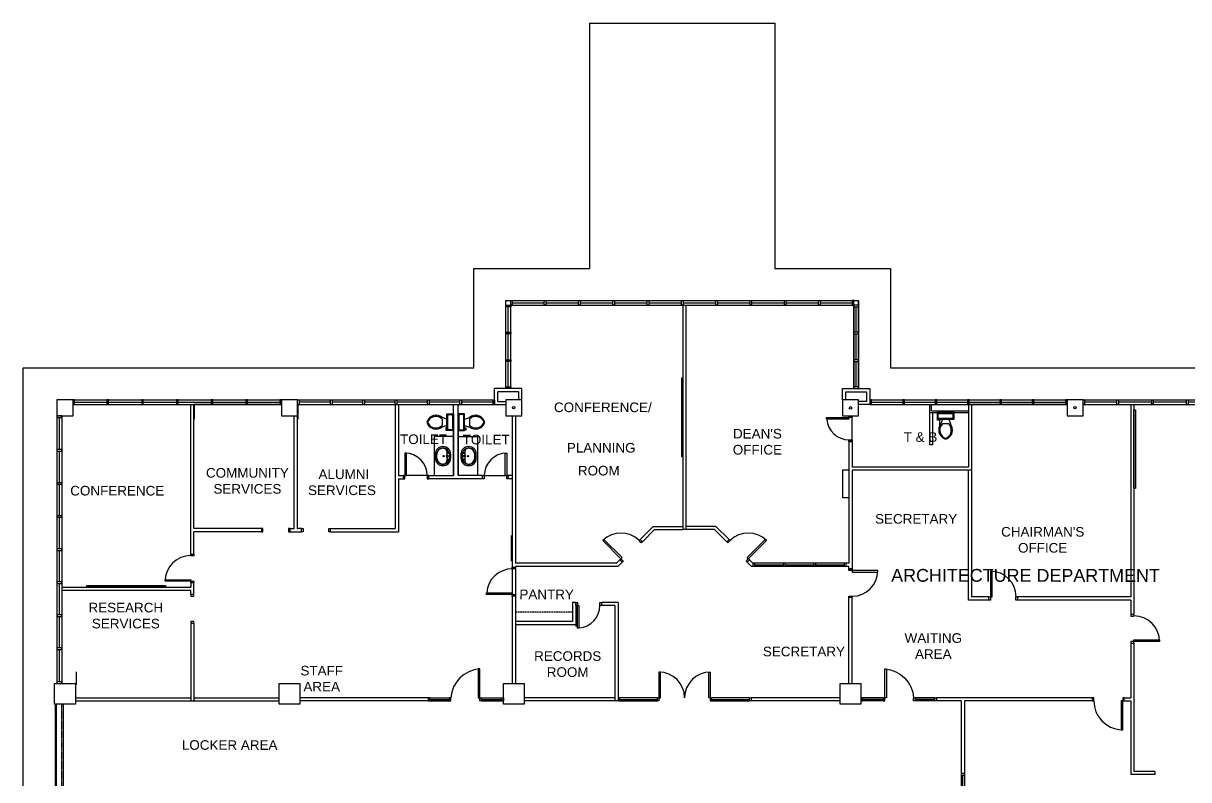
# Model space of a CAD drawing. Header units: millimetres. Extents: x -616979 to 2364082, y 43054 to 1637649.
# Drawn here: x -442820 to -406475, y 99892 to 123499 of the extents above; entities that cross this region are included whole.
import ezdxf

# ---------------------------------------------------------------- set-up
doc = ezdxf.new("R2010")
doc.units = ezdxf.units.MM
doc.linetypes.add('HIDDEN', pattern=[0.375, 0.25, -0.125])
for name, color, linetype in [('a-broken line', 8, 'HIDDEN'), ('a-columns', 7, 'Continuous'), ('a-door', 1, 'Continuous'), ('a-furniture', 1, 'Continuous'), ('a-label', 9, 'Continuous'), ('a-line', 7, 'Continuous'), ('a-plumbing fixtures', 7, 'Continuous'), ('a-railing', 254, 'Continuous'), ('a-wall', 5, 'Continuous'), ('a-window', 8, 'Continuous')]:
    doc.layers.add(name, color=color, linetype=linetype)
doc.styles.add('-kitz', font='arial.ttf')

# ---------------------------------------------------------------- blocks, each defined once
blk = doc.blocks.new('A$C78FB60C7')
at = {"layer": 'a-door'}
blk.add_lwpolyline([(-0.792, 0.1), (-0.742, 0.1), (-0.742, 1), (-0.792, 1)], close=True, dxfattribs=at)
blk.add_arc((-0.675, 0.032), 0.97, 94.0038, 176.0026, dxfattribs=at)
at = {"layer": 'a-wall'}
for p, q in [((-0.56, 0.1), (0, 0.1)), ((-0.56, 0), (0, 0))]:
    blk.add_line(p, q, dxfattribs=at)
at = {"layer": 'a-window', "color": 8}
for p, q in [((-2.3, 0.1), (-1.692, 0.1)), ((-2.3, 0.05), (-1.692, 0.05)), ((-0.692, 0.1), (-0.05, 0.1)), ((-0.692, 0.05), (-0.05, 0.05)), ((-2.3, 0), (-1.692, 0)), ((-0.692, 0), (-0.05, 0))]:
    blk.add_line(p, q, dxfattribs=at)
at = {"layer": 'a-window', "color": 7}
for points in [[(-2.3, 0.1), (-2.35, 0.1), (-2.35, 0), (-2.3, 0)], [(-1.642, 0.1), (-1.692, 0.1), (-1.692, 0), (-1.642, 0)], [(-0.742, 0.1), (-0.692, 0.1), (-0.692, 0), (-0.742, 0)], [(-0.05, 0.1), (0, 0.1), (0, 0), (-0.05, 0)]]:
    blk.add_lwpolyline(points, close=True, dxfattribs=at)

msp = doc.modelspace()

# ---------------------------------------------------------------- linework, layer by layer
at = {"layer": 'a-broken line', "color": 8, "linetype": 'HIDDEN', "ltscale": 2}
msp.add_line((-425689.784, 105124.442), (-427469.635, 105124.442), dxfattribs=at)
at = {"layer": 'a-columns'}
for points in [[(-441769.635, 111749.271), (-441769.635, 111249.271), (-441269.635, 111249.271), (-441269.635, 111749.271)], [(-434769.635, 111749.271), (-434769.635, 111249.271), (-434269.635, 111249.271), (-434269.635, 111749.271)], [(-427769.635, 111749.271), (-427769.635, 111249.271), (-427269.635, 111249.271), (-427269.635, 111749.271)], [(-417269.635, 111749.271), (-417269.635, 111249.271), (-416769.635, 111249.271), (-416769.635, 111749.271)], [(-409769.635, 111749.271), (-410269.635, 111749.271), (-410269.635, 111249.271), (-409769.635, 111249.271)], [(-441844.635, 102899.271), (-441194.635, 102899.271), (-441194.635, 102249.271), (-441844.635, 102249.271)], [(-434844.635, 102899.271), (-434194.635, 102899.271), (-434194.635, 102249.271), (-434844.635, 102249.271)], [(-427844.635, 102899.271), (-427194.635, 102899.271), (-427194.635, 102249.271), (-427844.635, 102249.271)], [(-417344.635, 102899.271), (-416694.635, 102899.271), (-416694.635, 102249.271), (-417344.635, 102249.271)]]:
    msp.add_lwpolyline(points, close=True, dxfattribs=at)
at = {"layer": 'a-door'}
for p, q in [((-416969.635, 110499.271), (-416969.635, 111199.271)), ((-430219.635, 109381.771), (-430869.635, 109381.771)), ((-428444.635, 109381.771), (-427794.635, 109381.771)), ((-416969.635, 105573.291), (-417069.635, 105573.291)), ((-408532.135, 102449.442), (-408532.135, 102349.442))]:
    msp.add_line(p, q, dxfattribs=at)
at = {"layer": 'a-door', "color": 8}
for p, q in [((-417069.635, 110449.271), (-416969.635, 110449.271)), ((-409482.135, 102449.442), (-409482.135, 102349.442))]:
    msp.add_line(p, q, dxfattribs=at)
at = {"layer": 'a-door'}
for points in [[(-416969.635, 111199.271), (-417069.635, 111199.271), (-417069.635, 111249.271), (-416969.635, 111249.271)], [(-417769.635, 111194.501), (-417069.635, 111194.501), (-417069.635, 111144.501), (-417769.635, 111144.501)], [(-416969.635, 110449.271), (-417069.635, 110449.271), (-417069.635, 110499.271), (-416969.635, 110499.271)], [(-430919.635, 110081.771), (-430919.635, 109381.771), (-430869.635, 109381.771), (-430869.635, 110081.771)], [(-427744.635, 110081.771), (-427744.635, 109381.771), (-427794.635, 109381.771), (-427794.635, 110081.771)], [(-430969.635, 109381.771), (-430969.635, 109281.771), (-430919.635, 109281.771), (-430919.635, 109381.771)], [(-430219.635, 109381.771), (-430219.635, 109281.771), (-430169.635, 109281.771), (-430169.635, 109381.771)], [(-428444.635, 109381.771), (-428444.635, 109281.771), (-428494.635, 109281.771), (-428494.635, 109381.771)], [(-427694.635, 109381.771), (-427694.635, 109281.771), (-427744.635, 109281.771), (-427744.635, 109381.771)], [(-435344.635, 107729.771), (-435394.635, 107729.771), (-435394.635, 107629.771), (-435344.635, 107629.771)], [(-434499.513, 107729.771), (-434549.513, 107729.771), (-434549.513, 107629.771), (-434499.513, 107629.771)], [(-434139.757, 107729.771), (-434089.757, 107729.771), (-434089.757, 107629.771), (-434139.757, 107629.771)], [(-433294.635, 107729.771), (-433244.635, 107729.771), (-433244.635, 107629.771), (-433294.635, 107629.771)], [(-424179.523, 106790.181), (-424144.167, 106825.536), (-424709.853, 107391.222), (-424745.208, 107355.866)], [(-423617.286, 107352.417), (-423581.931, 107387.773), (-423511.22, 107317.062), (-423546.576, 107281.707)], [(-420771.985, 107352.417), (-420807.34, 107387.773), (-420878.051, 107317.062), (-420842.695, 107281.707)], [(-420209.748, 106790.181), (-420245.104, 106825.536), (-419679.418, 107391.222), (-419644.063, 107355.866)], [(-437600.135, 106879.771), (-437600.135, 106929.771), (-437500.135, 106929.771), (-437500.135, 106879.771)], [(-427469.635, 106473.291), (-427569.635, 106473.291), (-427569.635, 106523.291), (-427469.635, 106523.291)], [(-424214.878, 106754.826), (-424179.523, 106790.181), (-424108.812, 106719.47), (-424144.167, 106684.115)], [(-420174.393, 106754.826), (-420209.748, 106790.181), (-420280.459, 106719.47), (-420245.104, 106684.115)], [(-438400.135, 106134.649), (-437600.135, 106134.649), (-437600.135, 106084.649), (-438400.135, 106084.649)], [(-416969.635, 106473.291), (-416969.635, 106423.291), (-417069.635, 106423.291), (-417069.635, 106473.291)], [(-416969.635, 106423.291), (-416969.635, 106373.291), (-416169.635, 106373.291), (-416169.635, 106423.291)], [(-412658.511, 105600.271), (-412608.511, 105600.271), (-412608.511, 106400.271), (-412658.511, 106400.271)], [(-437600.135, 106034.649), (-437600.135, 106084.649), (-437500.135, 106084.649), (-437500.135, 106034.649)], [(-437600.135, 105674.893), (-437600.135, 105624.893), (-437500.135, 105624.893), (-437500.135, 105674.893)], [(-427569.635, 105673.291), (-428369.635, 105673.291), (-428369.635, 105723.291), (-427569.635, 105723.291)], [(-427469.635, 105623.291), (-427569.635, 105623.291), (-427569.635, 105673.291), (-427469.635, 105673.291)], [(-425589.784, 105324.442), (-425589.784, 105424.442), (-425539.784, 105424.442), (-425539.784, 105324.442)], [(-424839.784, 105324.442), (-424839.784, 105424.442), (-424789.784, 105424.442), (-424789.784, 105324.442)], [(-416969.635, 105623.291), (-416969.635, 105573.291), (-417069.635, 105573.291), (-417069.635, 105623.291)], [(-412708.511, 105600.271), (-412658.511, 105600.271), (-412658.511, 105500.271), (-412708.511, 105500.271)], [(-411863.389, 105600.271), (-411813.389, 105600.271), (-411813.389, 105500.271), (-411863.389, 105500.271)], [(-425539.784, 104624.442), (-425539.784, 105324.442), (-425489.784, 105324.442), (-425489.784, 104624.442)], [(-408182.135, 105000.271), (-408182.135, 105050.271), (-408282.135, 105050.271), (-408282.135, 105000.271)], [(-437600.135, 104829.771), (-437600.135, 104779.771), (-437500.135, 104779.771), (-437500.135, 104829.771)], [(-408182.135, 104155.149), (-408182.135, 104205.149), (-408282.135, 104205.149), (-408282.135, 104155.149)], [(-408182.135, 104205.149), (-408182.135, 104255.149), (-407382.135, 104255.149), (-407382.135, 104205.149)], [(-428637.013, 102449.442), (-428587.013, 102449.442), (-428587.013, 103349.442), (-428637.013, 103349.442)], [(-422994.635, 102449.442), (-422944.635, 102449.442), (-422944.635, 103249.442), (-422994.635, 103249.442)], [(-421394.635, 102449.442), (-421444.635, 102449.442), (-421444.635, 103249.442), (-421394.635, 103249.442)], [(-409482.135, 102349.442), (-409432.135, 102349.442), (-409432.135, 102449.442), (-409482.135, 102449.442)], [(-408532.135, 102349.442), (-408582.135, 102349.442), (-408582.135, 101449.442), (-408532.135, 101449.442)], [(-408532.135, 102349.442), (-408482.135, 102349.442), (-408482.135, 102449.442), (-408532.135, 102449.442)]]:
    msp.add_lwpolyline(points, close=True, dxfattribs=at)
for centre, radius, start, end in [((-417069.635, 111194.501), 695.23, 184.0856168, 270), ((-430919.635, 109381.771), 700, 360, 90), ((-427744.635, 109381.771), 700, 90, 180), ((-424179.523, 106790.181), 800, 45, 135), ((-420209.748, 106790.181), 800, 45, 135), ((-437600.135, 106084.649), 800, 90, 180), ((-427569.635, 105673.291), 800, 90, 176.4236656), ((-416969.635, 106418.413), 800, 270, 0), ((-412658.511, 105600.271), 800, 0, 90), ((-425535.014, 105324.442), 695.23, 274.0856168, 0), ((-408182.135, 104205.149), 800, 0, 90), ((-428519.409, 102381.823), 969.986, 94.0037501, 176.0026165), ((-422994.635, 102449.442), 800, 0, 90), ((-421394.635, 102449.442), 800, 90, 180), ((-408532.135, 102349.442), 900, 180, 266.8201699)]:
    msp.add_arc(centre, radius, start, end, dxfattribs=at)
at = {"layer": 'a-furniture', "color": 7}
for p, q in [((-408182.135, 108985.196), (-408182.135, 111434.801)), ((-408182.135, 111434.801), (-408132.135, 111434.801)), ((-408132.135, 111434.801), (-408132.135, 108985.196)), ((-408132.135, 108985.196), (-408182.135, 108985.196))]:
    msp.add_line(p, q, dxfattribs=at)
at = {"layer": 'a-furniture'}
for p, q in [((-427594.635, 106713.863), (-427594.635, 107513.863)), ((-441619.635, 105779.771), (-441619.635, 102899.271)), ((-441169.635, 103259.771), (-441169.635, 102854.771))]:
    msp.add_line(p, q, dxfattribs=at)
at = {"layer": 'a-furniture', "color": 7}
for points in [[(-422294.635, 109973.979), (-422244.635, 109973.979), (-422244.635, 112423.584), (-422294.635, 112423.584)], [(-440834.688, 105904.771), (-440834.688, 105954.771), (-438385.083, 105954.771), (-438385.083, 105904.771)]]:
    msp.add_lwpolyline(points, close=True, dxfattribs=at)
at = {"layer": 'a-line', "color": 8}
for p, q in [((-425161.302, 123499.271), (-425161.302, 115849.271)), ((-425161.302, 123499.271), (-419377.969, 123499.271)), ((-419377.969, 123499.271), (-419377.969, 115849.271)), ((-428769.635, 112749.271), (-428769.635, 115849.271)), ((-428769.635, 115849.271), (-425161.302, 115849.271)), ((-419377.969, 115849.271), (-415769.635, 115849.271)), ((-415769.635, 115849.271), (-415769.635, 112749.271)), ((-415769.635, 112749.271), (-401769.635, 112749.271))]:
    msp.add_line(p, q, dxfattribs=at)
msp.add_lwpolyline([(-442819.635, 75699.271), (-442819.635, 112749.271), (-428769.635, 112749.271)], dxfattribs=at)
at = {"layer": 'a-plumbing fixtures', "color": 8}
for p, q in [((-429607.135, 111311.771), (-429407.135, 111311.771)), ((-429607.135, 110786.771), (-429607.135, 111311.771)), ((-429582.135, 110836.771), (-429582.135, 111261.771)), ((-429557.135, 111286.771), (-429457.135, 111286.771)), ((-429432.135, 111261.771), (-429432.135, 110836.771)), ((-429407.135, 111311.771), (-429407.135, 110786.771)), ((-429057.135, 111311.771), (-429257.135, 111311.771)), ((-429257.135, 111311.771), (-429257.135, 110786.771)), ((-429232.135, 111261.771), (-429232.135, 110836.771)), ((-429107.135, 111286.771), (-429207.135, 111286.771)), ((-429082.135, 110836.771), (-429082.135, 111261.771)), ((-429057.135, 110786.771), (-429057.135, 111311.771)), ((-414268.509, 111324.271), (-413837.259, 111324.271)), ((-413818.509, 111199.271), (-413818.509, 111299.271)), ((-429607.135, 111149.271), (-429757.135, 111199.271)), ((-429757.135, 111149.271), (-429757.135, 110949.271)), ((-429607.135, 110949.271), (-429757.135, 110899.271)), ((-429644.635, 110874.271), (-429644.635, 110799.271)), ((-429607.135, 110874.271), (-429644.635, 110874.271)), ((-429057.135, 111149.271), (-428907.135, 111199.271)), ((-429057.135, 110949.271), (-428907.135, 110899.271)), ((-429057.135, 110874.271), (-429019.635, 110874.271)), ((-429019.635, 110874.271), (-429019.635, 110799.271)), ((-428907.135, 111149.271), (-428907.135, 110949.271)), ((-414318.509, 111149.271), (-413793.509, 111149.271)), ((-414306.009, 111136.771), (-414256.009, 111136.771)), ((-414306.009, 111111.771), (-414306.009, 111136.771)), ((-414231.009, 111111.771), (-414306.009, 111111.771)), ((-414256.009, 111136.771), (-414256.009, 111149.271)), ((-414243.509, 111111.771), (-414243.509, 110938.829)), ((-414231.009, 111149.271), (-414231.009, 111111.771)), ((-414156.009, 111149.271), (-414206.009, 110999.271)), ((-413956.009, 110999.271), (-414156.009, 110999.271)), ((-413956.009, 111149.271), (-413906.009, 110999.271)), ((-430007.135, 110599.271), (-430007.135, 109381.771)), ((-429407.135, 110599.271), (-430007.135, 110599.271)), ((-429644.635, 110799.271), (-429619.635, 110799.271)), ((-429619.635, 110799.271), (-429619.635, 110849.271)), ((-429619.635, 110849.271), (-429607.135, 110849.271)), ((-429407.135, 110786.771), (-429607.135, 110786.771)), ((-429457.135, 110811.771), (-429557.135, 110811.771)), ((-429257.135, 110786.771), (-429057.135, 110786.771)), ((-429257.135, 110599.271), (-428657.135, 110599.271)), ((-429207.135, 110811.771), (-429107.135, 110811.771)), ((-429044.635, 110849.271), (-429057.135, 110849.271)), ((-429044.635, 110799.271), (-429044.635, 110849.271)), ((-429019.635, 110799.271), (-429044.635, 110799.271)), ((-428657.135, 110599.271), (-428657.135, 109381.771)), ((-429737.135, 110287.521), (-429727.135, 110287.521)), ((-429737.135, 110247.521), (-429727.135, 110247.521)), ((-429737.135, 110237.521), (-429727.135, 110237.521)), ((-429610.135, 110135.804), (-429610.135, 110006.674)), ((-429054.135, 110135.804), (-429054.135, 110006.674)), ((-428927.135, 110287.521), (-428937.135, 110287.521)), ((-428927.135, 110247.521), (-428937.135, 110247.521)), ((-428927.135, 110237.521), (-428937.135, 110237.521)), ((-429972.135, 109928.521), (-429972.135, 110052.521)), ((-429932.135, 109928.521), (-429932.135, 110052.521)), ((-429922.135, 109928.521), (-429922.135, 110052.521)), ((-429620.135, 110005.521), (-429576.762, 110010.521)), ((-429620.135, 109975.521), (-429576.762, 109970.521)), ((-429610.135, 109974.369), (-429610.135, 109845.239)), ((-429532.135, 110052.521), (-429532.135, 109928.521)), ((-429492.135, 110052.521), (-429492.135, 109928.521)), ((-429172.135, 110052.521), (-429172.135, 109928.521)), ((-429132.135, 110052.521), (-429132.135, 109928.521)), ((-429044.135, 110005.521), (-429087.509, 110010.521)), ((-429044.135, 109975.521), (-429087.509, 109970.521)), ((-429054.135, 109974.369), (-429054.135, 109845.239)), ((-428742.135, 109928.521), (-428742.135, 110052.521)), ((-428732.135, 109928.521), (-428732.135, 110052.521)), ((-428692.135, 109928.521), (-428692.135, 110052.521)), ((-429727.135, 109743.521), (-429737.135, 109743.521)), ((-429727.135, 109733.521), (-429737.135, 109733.521)), ((-429727.135, 109693.521), (-429737.135, 109693.521)), ((-428937.135, 109743.521), (-428927.135, 109743.521)), ((-428937.135, 109733.521), (-428927.135, 109733.521)), ((-428937.135, 109693.521), (-428927.135, 109693.521))]:
    msp.add_line(p, q, dxfattribs=at)
for points in [[(-413793.509, 111149.271), (-413793.509, 111349.271), (-414318.509, 111349.271), (-414318.509, 111149.271)], [(-414293.509, 111299.271), (-414293.509, 111199.271)], [(-414268.509, 111174.271), (-413843.509, 111174.271)]]:
    msp.add_lwpolyline(points, dxfattribs=at)
for centre, radius in [((-429712.135, 109990.521), 20), ((-429712.135, 109990.521), 15), ((-429573.005, 110090.521), 20), ((-429573.005, 109890.521), 20), ((-429573.005, 110090.521), 15), ((-429573.005, 109890.521), 15), ((-429576.762, 109990.521), 6.243), ((-429091.266, 110090.521), 20), ((-429091.266, 109890.521), 20), ((-429091.266, 110090.521), 15), ((-429091.266, 109890.521), 15), ((-429087.509, 109990.521), 6.243), ((-428952.135, 109990.521), 20), ((-428952.135, 109990.521), 15)]:
    msp.add_circle(centre, radius, dxfattribs=at)
for centre, radius, start, end in [((-429946.647, 110961.284), 304.226, 51.4692936, 157.9715667), ((-429952.57, 110944.274), 283.23, 46.3679078, 148.9469934), ((-429560.26, 111264.896), 22.097, 81.8699, 188.1301), ((-429454.01, 111264.896), 22.097, 351.8699, 98.1301), ((-429210.26, 111264.896), 22.097, 81.8699, 188.1301), ((-429104.01, 111264.896), 22.097, 351.8699, 98.1301), ((-428717.624, 110961.284), 304.226, 22.0284333, 128.5307064), ((-428711.701, 110944.274), 283.23, 31.0530066, 133.6320922), ((-414271.634, 111302.396), 22.097, 81.8699, 188.1301), ((-413840.384, 111302.396), 22.097, 351.8699, 98.1301), ((-430132.135, 111049.272), 100, 164.8605292, 195.1394717), ((-429946.648, 111137.261), 304.226, 202.0285653, 308.5308903), ((-430104.047, 111049.272), 100, 155.7318259, 204.2681753), ((-429952.571, 111154.27), 283.229, 211.0531761, 313.6322746), ((-428717.623, 111137.261), 304.226, 231.4691097, 337.9714347), ((-428711.7, 111154.27), 283.229, 226.3677254, 328.9468239), ((-428560.224, 111049.272), 100, 335.7318247, 24.268174), ((-428532.136, 111049.272), 100, 344.8605283, 15.1394708), ((-414271.634, 111196.146), 22.097, 171.869898, 278.1301), ((-413968.02, 110809.759), 304.226, 141.4691097, 247.9714347), ((-413951.01, 110803.836), 283.229, 136.3677254, 238.9468239), ((-414143.996, 110809.76), 304.226, 292.0284333, 38.5307064), ((-414161.006, 110803.837), 283.23, 301.0530066, 43.6320922), ((-413840.384, 111196.146), 22.097, 261.8699, 8.1301), ((-429560.26, 110833.646), 22.097, 171.8699, 278.130102), ((-429454.01, 110833.646), 22.097, 261.8699, 8.1301), ((-429210.26, 110833.646), 22.097, 171.8699, 278.1301), ((-429104.01, 110833.646), 22.097, 261.869898, 8.1301), ((-414056.008, 110652.36), 100, 245.7318247, 294.268174), ((-414056.008, 110624.272), 100, 254.8605283, 285.1394708), ((-429737.135, 110052.521), 235, 90, 180), ((-429737.135, 110052.521), 195, 90, 180), ((-429737.135, 110052.521), 185, 90, 180), ((-429727.135, 110052.521), 235, 360, 90), ((-429727.135, 110052.521), 195, 360, 90), ((-429727.135, 110052.521), 185, 78.463041, 90), ((-429710.135, 110135.804), 100, 360, 78.463041), ((-428937.135, 110052.521), 235, 90, 180), ((-428937.135, 110052.521), 195, 90, 180), ((-428954.135, 110135.804), 100, 101.536959, 180), ((-428937.135, 110052.521), 185, 90, 101.536959), ((-428927.135, 110052.521), 235, 360, 90), ((-428927.135, 110052.521), 195, 360, 90), ((-428927.135, 110052.521), 185, 360, 90), ((-429737.135, 109928.521), 235, 180, 270), ((-429737.135, 109928.521), 195, 180, 270), ((-429737.135, 109928.521), 185, 180, 270), ((-429727.135, 109928.521), 195, 270, 360), ((-429727.135, 109928.521), 235, 270, 360), ((-429710.135, 109845.239), 100, 281.536959, 360), ((-429620.135, 109990.521), 15, 90, 270), ((-429576.762, 109990.521), 20, 270, 90), ((-428937.135, 109928.521), 235, 180, 270), ((-428937.135, 109928.521), 195, 180, 270), ((-429087.509, 109990.521), 20, 90, 270), ((-428954.135, 109845.239), 100, 180, 258.463041), ((-429044.135, 109990.521), 15, 270, 90), ((-428927.135, 109928.521), 185, 270, 360), ((-428927.135, 109928.521), 195, 270, 360), ((-428927.135, 109928.521), 235, 270, 360), ((-429727.135, 109928.521), 185, 270, 281.536959), ((-428937.135, 109928.521), 185, 258.463041, 270)]:
    msp.add_arc(centre, radius, start, end, dxfattribs=at)
at = {"layer": 'a-railing'}
for p, q in [((-441782.135, 99599.271), (-441782.135, 102249.271)), ((-441569.635, 99599.271), (-441569.635, 102249.271))]:
    msp.add_line(p, q, dxfattribs=at)
at = {"layer": 'a-railing', "color": 2, "linetype": 'HIDDEN'}
msp.add_line((-441619.635, 99599.271), (-441619.635, 102249.271), dxfattribs=at)
at = {"layer": 'a-railing'}
for centre in [(-427527.598, 111505.726), (-417021.095, 111497.084), (-410018.23, 111501.213)]:
    msp.add_circle(centre, 37.5, dxfattribs=at)
at = {"layer": 'a-wall'}
for p, q in [((-427769.635, 114849.271), (-416769.635, 114849.271)), ((-427769.635, 112099.271), (-427769.635, 114849.271)), ((-427619.635, 114699.271), (-416919.635, 114699.271)), ((-427619.635, 112099.271), (-427619.635, 114699.271)), ((-422244.635, 107698.291), (-422244.635, 114699.271)), ((-422144.635, 107698.291), (-422144.635, 114699.271)), ((-416919.635, 114699.271), (-416919.635, 112099.271)), ((-416919.635, 112099.271), (-416919.635, 114699.271)), ((-416769.635, 114849.271), (-416769.635, 112099.271)), ((-416769.635, 112099.271), (-416769.635, 114849.271)), ((-427269.635, 112099.271), (-428119.635, 112099.271)), ((-428119.635, 111599.271), (-428119.635, 112099.271)), ((-427369.635, 111999.271), (-428019.635, 111999.271)), ((-428019.635, 111699.271), (-428019.635, 111999.271)), ((-427369.635, 111749.271), (-427369.635, 111999.271)), ((-427369.635, 111749.271), (-427369.635, 111999.271)), ((-427269.635, 111749.271), (-427269.635, 112099.271)), ((-427269.635, 111749.271), (-427269.635, 112099.271)), ((-417269.635, 112099.271), (-416419.635, 112099.271)), ((-417269.635, 111749.271), (-417269.635, 112099.271)), ((-417169.635, 111999.271), (-416519.635, 111999.271)), ((-417169.635, 111749.271), (-417169.635, 111999.271)), ((-416519.635, 111999.271), (-416519.635, 111699.271)), ((-416419.635, 112099.271), (-416419.635, 111599.271)), ((-441269.635, 111749.271), (-434769.635, 111749.271)), ((-441269.635, 111749.271), (-434769.635, 111749.271)), ((-441269.635, 111599.271), (-434769.635, 111599.271)), ((-441269.635, 111599.271), (-434769.635, 111599.271)), ((-437600.135, 106929.771), (-437600.135, 111599.271)), ((-437500.135, 107729.771), (-437500.135, 111599.271)), ((-434769.635, 111599.271), (-437493.423, 111599.271)), ((-437493.423, 111599.271), (-437493.423, 111149.271)), ((-434269.635, 111749.271), (-428119.635, 111749.271)), ((-434269.635, 111749.271), (-428119.636, 111749.271)), ((-434269.635, 111599.271), (-428119.635, 111599.271)), ((-434269.635, 111599.271), (-428119.636, 111599.271)), ((-434244.635, 111599.271), (-431219.635, 111599.271)), ((-434244.635, 111149.271), (-434244.635, 111599.271)), ((-431219.635, 111599.271), (-431219.635, 107729.771)), ((-431219.635, 111599.271), (-431219.635, 111149.271)), ((-431119.635, 111599.271), (-431119.635, 109381.771)), ((-429407.135, 109381.771), (-429407.135, 111599.271)), ((-429257.135, 109381.771), (-429257.135, 111599.271)), ((-428119.635, 111599.271), (-427769.635, 111599.271)), ((-428019.635, 111699.271), (-427769.635, 111699.271)), ((-416519.635, 111699.271), (-416769.635, 111699.271)), ((-416419.635, 111599.271), (-416769.635, 111599.271)), ((-416419.636, 111599.271), (-410269.635, 111599.271)), ((-416419.635, 111749.271), (-410269.635, 111749.271)), ((-416419.635, 111599.271), (-410269.635, 111599.271)), ((-413344.635, 111599.271), (-413344.635, 109649.271)), ((-410294.635, 111599.271), (-413319.635, 111599.271)), ((-413244.635, 111599.271), (-413244.635, 109549.271)), ((-409769.635, 111749.271), (-403269.635, 111749.271)), ((-409769.635, 111599.271), (-403269.635, 111599.271)), ((-409769.635, 111599.271), (-403269.635, 111599.271)), ((-408282.135, 111599.271), (-408282.135, 105600.271)), ((-408182.135, 111599.271), (-408182.135, 105050.271)), ((-441769.635, 111249.271), (-441769.635, 102899.271)), ((-441619.635, 111249.271), (-441619.635, 102899.271)), ((-434369.635, 107729.771), (-434369.635, 111249.271)), ((-434269.635, 107729.771), (-434269.635, 111249.271)), ((-427569.635, 111249.271), (-427569.635, 102899.271)), ((-427569.635, 111249.271), (-427569.635, 109381.771)), ((-427469.635, 111249.271), (-427469.635, 106648.291)), ((-414543.509, 111349.271), (-414543.509, 111574.271)), ((-414543.509, 111349.271), (-414543.509, 111574.271)), ((-414543.509, 111349.271), (-413344.635, 111349.271)), ((-414493.509, 111399.271), (-414493.509, 111574.271)), ((-414493.509, 111399.271), (-413344.635, 111399.271)), ((-429407.135, 110786.771), (-429407.135, 109381.771)), ((-429257.135, 110786.771), (-429257.135, 109381.771)), ((-417069.635, 110449.271), (-417069.635, 106648.291)), ((-416969.635, 110449.271), (-416969.635, 109649.271)), ((-413344.635, 109649.271), (-416969.635, 109649.271)), ((-413244.635, 109549.271), (-416969.635, 109549.271)), ((-416969.635, 109549.271), (-416969.635, 106473.291)), ((-413344.635, 105500.271), (-413344.635, 109549.271)), ((-413244.635, 109549.271), (-413244.635, 105600.271)), ((-431119.635, 109381.771), (-430969.635, 109381.771)), ((-431119.635, 109281.771), (-430969.635, 109281.771)), ((-431119.635, 109281.771), (-431119.635, 107629.771)), ((-430169.635, 109381.771), (-429407.135, 109381.771)), ((-428494.635, 109281.771), (-430169.635, 109281.771)), ((-428494.635, 109381.771), (-429257.135, 109381.771)), ((-427569.635, 109381.771), (-427694.635, 109381.771)), ((-427569.635, 109281.771), (-427694.635, 109281.771)), ((-427569.635, 109281.771), (-427569.635, 106523.291)), ((-435394.635, 107729.771), (-437500.135, 107729.771)), ((-437500.135, 106929.771), (-437500.135, 107629.771)), ((-435394.635, 107629.771), (-437500.135, 107629.771)), ((-434499.513, 107729.771), (-434394.635, 107729.771)), ((-434499.513, 107629.771), (-434139.757, 107629.771)), ((-434394.635, 107729.771), (-434369.635, 107729.771)), ((-434269.635, 107729.771), (-434244.635, 107729.771)), ((-434139.757, 107729.771), (-434244.635, 107729.771)), ((-433244.635, 107729.771), (-431219.635, 107729.771)), ((-433244.635, 107629.771), (-431119.635, 107629.771)), ((-423581.931, 107387.773), (-423171.412, 107798.291)), ((-423511.22, 107317.062), (-423129.991, 107698.291)), ((-423171.412, 107798.291), (-422244.635, 107798.291)), ((-423129.991, 107698.291), (-422244.635, 107698.291)), ((-422144.635, 107698.291), (-422244.635, 107698.291)), ((-421217.859, 107798.291), (-422144.635, 107798.291)), ((-421259.28, 107698.291), (-422144.635, 107698.291)), ((-420878.051, 107317.062), (-421259.28, 107698.291)), ((-420807.34, 107387.773), (-421217.859, 107798.291)), ((-424321.412, 106648.291), (-427469.635, 106648.291)), ((-424279.991, 106548.291), (-427469.635, 106548.291)), ((-427469.635, 106548.291), (-427469.635, 102899.271)), ((-424321.412, 106648.291), (-424214.878, 106754.826)), ((-424279.991, 106548.291), (-424144.167, 106684.115)), ((-420109.28, 106548.291), (-420245.104, 106684.115)), ((-420067.859, 106648.291), (-420174.393, 106754.826)), ((-417069.635, 106648.291), (-420067.859, 106648.291)), ((-441619.635, 105904.771), (-437600.135, 105904.771)), ((-441619.635, 105804.771), (-437600.135, 105804.771)), ((-437600.135, 106034.649), (-437600.135, 105904.771)), ((-437600.135, 105674.893), (-437600.135, 105804.771)), ((-437500.135, 105674.893), (-437500.135, 106034.649)), ((-427569.635, 105623.291), (-427569.635, 102899.271)), ((-427469.635, 105623.291), (-427469.635, 104824.442)), ((-425689.784, 105424.442), (-425689.784, 104824.442)), ((-425589.784, 105424.442), (-425689.784, 105424.442)), ((-425589.784, 105424.442), (-425589.784, 104674.442)), ((-424269.635, 105424.442), (-424789.784, 105424.442)), ((-424269.635, 105424.442), (-424269.635, 102349.442)), ((-417069.635, 102899.612), (-417069.635, 105573.291)), ((-416969.635, 102899.612), (-416969.635, 105573.291)), ((-412708.511, 105500.271), (-413344.635, 105500.271)), ((-412708.511, 105600.271), (-413244.635, 105600.271)), ((-408282.135, 105600.271), (-411813.389, 105600.271)), ((-408282.135, 105500.271), (-411813.389, 105500.271)), ((-408282.135, 105500.271), (-408282.135, 105050.271)), ((-424369.635, 105324.442), (-424789.784, 105324.442)), ((-424369.635, 105324.442), (-424369.635, 102349.442)), ((-437600.135, 104779.771), (-437600.135, 102374.271)), ((-437500.135, 104779.771), (-437500.135, 102374.271)), ((-425689.784, 104824.442), (-427469.635, 104824.442)), ((-425589.784, 104724.442), (-427469.635, 104724.442)), ((-427469.635, 104724.442), (-427469.635, 102899.271)), ((-408282.135, 104155.149), (-408282.135, 102449.442)), ((-408182.135, 104155.149), (-408182.135, 100149.442)), ((-441819.635, 99599.271), (-441819.501, 102249.271)), ((-441194.635, 102449.271), (-437600.135, 102449.271)), ((-441194.635, 102349.271), (-434844.635, 102349.271)), ((-437500.135, 102449.271), (-434844.635, 102449.271)), ((-430194.635, 102449.442), (-434194.635, 102449.442)), ((-430194.635, 102349.442), (-434194.635, 102349.442)), ((-424369.635, 102449.442), (-427194.635, 102449.442)), ((-424269.635, 102349.442), (-427194.635, 102349.442)), ((-417344.635, 102449.442), (-420119.635, 102449.442)), ((-417344.635, 102349.442), (-420119.635, 102349.442)), ((-409482.135, 102449.442), (-414344.635, 102449.442)), ((-413569.635, 102349.442), (-414344.635, 102349.442)), ((-413569.635, 102349.442), (-413569.635, 90914.393)), ((-413469.635, 102349.612), (-413469.635, 101349.612)), ((-413469.635, 102349.442), (-413469.635, 90914.393)), ((-409482.135, 102349.442), (-413469.635, 102349.442)), ((-412869.635, 102349.442), (-413469.635, 102349.442)), ((-408482.135, 102449.442), (-408282.135, 102449.442)), ((-408482.135, 102349.442), (-408282.135, 102349.442)), ((-408282.135, 102349.442), (-408282.135, 100049.442)), ((-413469.635, 101349.612), (-413469.635, 100349.612)), ((-413469.635, 100424.612), (-413469.635, 99424.612)), ((-407532.135, 100049.442), (-408282.135, 100049.442)), ((-407532.135, 100149.442), (-408182.135, 100149.442)), ((-407532.135, 100149.442), (-407532.135, 100049.442))]:
    msp.add_line(p, q, dxfattribs=at)
at = {"layer": 'a-wall', "color": 8}
for p, q in [((-434769.635, 111599.271), (-437493.423, 111599.271)), ((-434244.635, 111599.271), (-431219.635, 111599.271)), ((-434244.635, 111149.271), (-434244.635, 111599.271)), ((-410294.635, 111599.271), (-413319.635, 111599.271))]:
    msp.add_line(p, q, dxfattribs=at)
at = {"layer": 'a-wall', "color": 7}
msp.add_line((-427469.635, 111249.271), (-427469.635, 106648.291), dxfattribs=at)
at = {"layer": 'a-wall'}
msp.add_lwpolyline([(-414543.509, 111349.271), (-414468.509, 111349.271), (-414468.509, 110345.252), (-414543.509, 110345.252)], close=True, dxfattribs=at)
for points in [[(-417069.635, 109549.271), (-417269.635, 109549.271), (-417269.635, 108699.271), (-417069.635, 108699.271)], [(-416969.635, 106473.291), (-417069.635, 106473.291), (-417069.635, 106548.291), (-420109.28, 106548.291)]]:
    msp.add_lwpolyline(points, dxfattribs=at)
at = {"layer": 'a-window', "color": 8}
for p, q in [((-427694.164, 113857.605), (-427694.164, 114649.271)), ((-427569.164, 114774.271), (-426574.258, 114774.271)), ((-426524.258, 114774.271), (-425504.353, 114774.271)), ((-425454.353, 114774.271), (-424434.447, 114774.271)), ((-424384.447, 114774.271), (-423364.541, 114774.271)), ((-423314.541, 114774.271), (-422294.635, 114774.271)), ((-422244.635, 114774.271), (-421224.73, 114774.271)), ((-421174.73, 114774.271), (-420154.824, 114774.271)), ((-420104.824, 114774.271), (-419084.918, 114774.271)), ((-419034.918, 114774.271), (-418015.013, 114774.271)), ((-417965.013, 114774.271), (-416970.107, 114774.271)), ((-416845.107, 113857.605), (-416845.107, 114649.271)), ((-427694.164, 112990.938), (-427694.164, 113807.605)), ((-416845.107, 112990.938), (-416845.107, 113807.605)), ((-427694.164, 112149.271), (-427694.164, 112940.938)), ((-416845.107, 112149.271), (-416845.107, 112940.938)), ((-441219.324, 111674.271), (-440210.635, 111674.271)), ((-440160.635, 111674.271), (-439127.635, 111674.271)), ((-439077.635, 111674.271), (-438044.635, 111674.271)), ((-437994.635, 111674.271), (-436961.635, 111674.271)), ((-436911.635, 111674.271), (-435878.635, 111674.271)), ((-435828.635, 111674.271), (-434819.636, 111674.271)), ((-433236.302, 111674.271), (-434219.635, 111674.271)), ((-432227.969, 111674.271), (-433186.302, 111674.271)), ((-431219.635, 111674.271), (-432177.969, 111674.271)), ((-430211.302, 111674.271), (-431169.635, 111674.271)), ((-429202.969, 111674.271), (-430161.302, 111674.271)), ((-428169.636, 111674.271), (-429152.969, 111674.271)), ((-416369.635, 111674.271), (-415386.302, 111674.271)), ((-415336.302, 111674.271), (-414377.969, 111674.271)), ((-414327.969, 111674.271), (-413369.635, 111674.271)), ((-413319.635, 111674.271), (-412361.302, 111674.271)), ((-412311.302, 111674.271), (-411352.969, 111674.271)), ((-411302.969, 111674.271), (-410319.635, 111674.271)), ((-408710.635, 111674.271), (-409719.635, 111674.271)), ((-407627.635, 111674.271), (-408660.635, 111674.271)), ((-406544.635, 111674.271), (-407577.635, 111674.271)), ((-405461.635, 111674.271), (-406494.635, 111674.271)), ((-441694.635, 110193.064), (-441694.635, 111199.271)), ((-441694.635, 109161.857), (-441694.635, 110143.064)), ((-441694.635, 108130.649), (-441694.635, 109111.857)), ((-441694.635, 107099.442), (-441694.635, 108080.649)), ((-441694.635, 106068.234), (-441694.635, 107049.442)), ((-420067.859, 106648.291), (-420067.859, 106548.291)), ((-420017.859, 106648.291), (-420017.859, 106548.291)), ((-420017.859, 106598.291), (-419117.859, 106598.291)), ((-419117.859, 106648.291), (-419117.859, 106548.291)), ((-419067.859, 106648.291), (-419067.859, 106548.291)), ((-419067.859, 106598.291), (-418167.859, 106598.291)), ((-418167.859, 106648.291), (-418167.859, 106548.291)), ((-418117.859, 106648.291), (-418117.859, 106548.291)), ((-418117.859, 106598.291), (-417217.859, 106598.291)), ((-417217.859, 106648.291), (-417217.859, 106548.291)), ((-417167.859, 106648.291), (-417167.859, 106548.291)), ((-441694.635, 105037.027), (-441694.635, 106018.234)), ((-441694.635, 104005.819), (-441694.635, 104987.027)), ((-441694.635, 102949.271), (-441694.635, 103955.819)), ((-413519.635, 97694.393), (-413519.635, 100034.393))]:
    msp.add_line(p, q, dxfattribs=at)
at = {"layer": 'a-window'}
for p, q in [((-430144.635, 102449.442), (-429537.035, 102449.442)), ((-430144.635, 102399.442), (-429537.035, 102399.442)), ((-430144.635, 102349.442), (-429537.035, 102349.442)), ((-428537.013, 102449.442), (-427894.635, 102449.442)), ((-428537.013, 102399.442), (-427894.635, 102399.442)), ((-428537.013, 102349.442), (-427894.635, 102349.442)), ((-427894.635, 102449.442), (-427844.635, 102449.442)), ((-427894.635, 102349.442), (-427844.635, 102349.442)), ((-423044.635, 102449.442), (-424219.635, 102449.442)), ((-424219.635, 102399.442), (-423044.635, 102399.442)), ((-424219.635, 102349.442), (-423044.635, 102349.442)), ((-420169.635, 102449.442), (-421344.635, 102449.442)), ((-421344.635, 102399.442), (-420169.635, 102399.442)), ((-421344.635, 102349.442), (-420169.635, 102349.442)), ((-420119.635, 102449.442), (-420119.635, 102349.442))]:
    msp.add_line(p, q, dxfattribs=at)
at = {"layer": 'a-window', "color": 8}
for points in [[(-427619.164, 114699.271), (-427619.164, 114649.271), (-427769.164, 114649.271), (-427769.164, 114699.271)], [(-427569.164, 114699.271), (-427619.164, 114699.271), (-427619.164, 114849.271), (-427569.164, 114849.271)], [(-426524.258, 114699.271), (-426574.258, 114699.271), (-426574.258, 114849.271), (-426524.258, 114849.271)], [(-425454.353, 114699.271), (-425504.353, 114699.271), (-425504.353, 114849.271), (-425454.353, 114849.271)], [(-424384.447, 114699.271), (-424434.447, 114699.271), (-424434.447, 114849.271), (-424384.447, 114849.271)], [(-423314.541, 114699.271), (-423364.541, 114699.271), (-423364.541, 114849.271), (-423314.541, 114849.271)], [(-422244.635, 114699.271), (-422294.635, 114699.271), (-422294.635, 114849.271), (-422244.635, 114849.271)], [(-421174.73, 114699.271), (-421224.73, 114699.271), (-421224.73, 114849.271), (-421174.73, 114849.271)], [(-420104.824, 114699.271), (-420154.824, 114699.271), (-420154.824, 114849.271), (-420104.824, 114849.271)], [(-419034.918, 114699.271), (-419084.918, 114699.271), (-419084.918, 114849.271), (-419034.918, 114849.271)], [(-417965.013, 114699.271), (-418015.013, 114699.271), (-418015.013, 114849.271), (-417965.013, 114849.271)], [(-416970.107, 114699.271), (-416920.107, 114699.271), (-416920.107, 114849.271), (-416970.107, 114849.271)], [(-416920.107, 114699.271), (-416920.107, 114649.271), (-416770.107, 114649.271), (-416770.107, 114699.271)], [(-427618.929, 113857.605), (-427618.929, 113807.605), (-427768.929, 113807.605), (-427768.929, 113857.605)], [(-416920.342, 113857.605), (-416920.342, 113807.605), (-416770.342, 113807.605), (-416770.342, 113857.605)], [(-427618.929, 112990.938), (-427618.929, 112940.938), (-427768.929, 112940.938), (-427768.929, 112990.938)], [(-416920.342, 112990.938), (-416920.342, 112940.938), (-416770.342, 112940.938), (-416770.342, 112990.938)], [(-427619.164, 112149.271), (-427619.164, 112099.271), (-427769.164, 112099.271), (-427769.164, 112149.271)], [(-416920.107, 112149.271), (-416920.107, 112099.271), (-416770.107, 112099.271), (-416770.107, 112149.271)], [(-441269.324, 111749.271), (-441269.324, 111599.271), (-441219.324, 111599.271), (-441219.324, 111749.271)], [(-440210.635, 111749.271), (-440210.635, 111599.271), (-440160.635, 111599.271), (-440160.635, 111749.271)], [(-439127.635, 111749.271), (-439127.635, 111599.271), (-439077.635, 111599.271), (-439077.635, 111749.271)], [(-438044.635, 111749.271), (-438044.635, 111599.271), (-437994.635, 111599.271), (-437994.635, 111749.271)], [(-436961.635, 111749.271), (-436961.635, 111599.271), (-436911.635, 111599.271), (-436911.635, 111749.271)], [(-435878.635, 111749.271), (-435878.635, 111599.271), (-435828.635, 111599.271), (-435828.635, 111749.271)], [(-434769.636, 111749.271), (-434819.636, 111749.271), (-434819.636, 111599.271), (-434769.636, 111599.271)], [(-434269.635, 111749.271), (-434219.635, 111749.271), (-434219.635, 111599.271), (-434269.635, 111599.271)], [(-433236.302, 111749.271), (-433186.302, 111749.271), (-433186.302, 111599.271), (-433236.302, 111599.271)], [(-432227.969, 111749.271), (-432177.969, 111749.271), (-432177.969, 111599.271), (-432227.969, 111599.271)], [(-431219.635, 111749.271), (-431169.635, 111749.271), (-431169.635, 111599.271), (-431219.635, 111599.271)], [(-430211.302, 111749.271), (-430161.302, 111749.271), (-430161.302, 111599.271), (-430211.302, 111599.271)], [(-429202.969, 111749.271), (-429152.969, 111749.271), (-429152.969, 111599.271), (-429202.969, 111599.271)], [(-428169.636, 111749.271), (-428119.636, 111749.271), (-428119.636, 111599.271), (-428169.636, 111599.271)], [(-416369.635, 111749.271), (-416419.635, 111749.271), (-416419.635, 111599.271), (-416369.635, 111599.271)], [(-415336.302, 111749.271), (-415386.302, 111749.271), (-415386.302, 111599.271), (-415336.302, 111599.271)], [(-414327.969, 111749.271), (-414377.969, 111749.271), (-414377.969, 111599.271), (-414327.969, 111599.271)], [(-413319.635, 111749.271), (-413369.635, 111749.271), (-413369.635, 111599.271), (-413319.635, 111599.271)], [(-412311.302, 111749.271), (-412361.302, 111749.271), (-412361.302, 111599.271), (-412311.302, 111599.271)], [(-411302.969, 111749.271), (-411352.969, 111749.271), (-411352.969, 111599.271), (-411302.969, 111599.271)], [(-410269.635, 111749.271), (-410319.635, 111749.271), (-410319.635, 111599.271), (-410269.635, 111599.271)], [(-409769.635, 111749.271), (-409719.635, 111749.271), (-409719.635, 111599.271), (-409769.635, 111599.271)], [(-408660.635, 111749.271), (-408660.635, 111599.271), (-408710.635, 111599.271), (-408710.635, 111749.271)], [(-407577.635, 111749.271), (-407577.635, 111599.271), (-407627.635, 111599.271), (-407627.635, 111749.271)], [(-406494.635, 111749.271), (-406494.635, 111599.271), (-406544.635, 111599.271), (-406544.635, 111749.271)], [(-441619.635, 111249.271), (-441769.635, 111249.271), (-441769.635, 111199.271), (-441619.635, 111199.271)], [(-441619.635, 110193.064), (-441769.635, 110193.064), (-441769.635, 110143.064), (-441619.635, 110143.064)], [(-441619.635, 109161.857), (-441769.635, 109161.857), (-441769.635, 109111.857), (-441619.635, 109111.857)], [(-441619.635, 108130.649), (-441769.635, 108130.649), (-441769.635, 108080.649), (-441619.635, 108080.649)], [(-441619.635, 107099.442), (-441769.635, 107099.442), (-441769.635, 107049.442), (-441619.635, 107049.442)], [(-441619.635, 106068.234), (-441769.635, 106068.234), (-441769.635, 106018.234), (-441619.635, 106018.234)], [(-441619.635, 105037.027), (-441769.635, 105037.027), (-441769.635, 104987.027), (-441619.635, 104987.027)], [(-441619.635, 104005.819), (-441769.635, 104005.819), (-441769.635, 103955.819), (-441619.635, 103955.819)], [(-441619.635, 102949.271), (-441769.635, 102949.271), (-441769.635, 102899.271), (-441619.635, 102899.271)], [(-413569.635, 100034.393), (-413469.635, 100034.393), (-413469.635, 100084.393), (-413569.635, 100084.393)]]:
    msp.add_lwpolyline(points, close=True, dxfattribs=at)
at = {"layer": 'a-window'}
for points in [[(-430144.635, 102449.442), (-430194.635, 102449.442), (-430194.635, 102349.442), (-430144.635, 102349.442)], [(-429487.035, 102449.442), (-429537.035, 102449.442), (-429537.035, 102349.442), (-429487.035, 102349.442)], [(-428587.013, 102449.442), (-428537.013, 102449.442), (-428537.013, 102349.442), (-428587.013, 102349.442)], [(-427894.635, 102449.442), (-427844.635, 102449.442), (-427844.635, 102349.442), (-427894.635, 102349.442)], [(-424219.635, 102449.442), (-424269.635, 102449.442), (-424269.635, 102349.442), (-424219.635, 102349.442)], [(-423044.635, 102449.442), (-422994.635, 102449.442), (-422994.635, 102349.442), (-423044.635, 102349.442)], [(-421344.635, 102449.442), (-421394.635, 102449.442), (-421394.635, 102349.442), (-421344.635, 102349.442)], [(-420169.635, 102449.442), (-420119.635, 102449.442), (-420119.635, 102349.442), (-420169.635, 102349.442)]]:
    msp.add_lwpolyline(points, close=True, dxfattribs=at)

# ---------------------------------------------------------------- block references
at = {"layer": 'a-door', "xscale": -1000, "yscale": 1000, "zscale": 1000}
msp.add_blockref('A$C78FB60C7', (-416694.635, 102349.442), dxfattribs=at)

# ---------------------------------------------------------------- texts
at = {"layer": 'a-label', "linetype": 'Continuous', "style": '-kitz'}
for s, height, p in [('CONFERENCE/', 300, (-426270.32, 111364.574)), ('PLANNING', 300, (-425867.901, 110102.787)), ('ROOM', 300, (-425524.463, 109387.753)), ('CONFERENCE', 300, (-441356.126, 108762.849)), ('ARCHITECTURE DEPARTMENT', 400, (-415753.8, 106070.482))]:
    msp.add_text(s, height=height, rotation=359.9665651, dxfattribs=at).set_placement(p)
at = {"layer": 'a-label', "linetype": 'Continuous', "char_height": 300, "attachment_point": 2, "rotation": 359.9665651, "style": '-kitz'}
for s, insert, width in [('{\\fArial|b0|i0|c0|p34;TOILET}', (-430337.014, 110667.029), 2370.5), ('{\\fArial|b0|i0|c0|p34;TOILET}', (-428383.517, 110656.121), 2370.5), ("{\\fArial|b0|i0|c0|p34;DEAN'S\\POFFICE}", (-419924.274, 110840.466), 2370.5), ('COMMUNITY SERVICES', (-435830.692, 109618.302), 2370.5), (' ALUMNI SERVICES', (-432880.263, 109575.118), 2370.5), ('{\\fArial|b0|i0|c0|p34;SECRETARY}', (-414974.673, 108182.418), 2370.5), ("{\\fArial|b0|i0|c0|p34;CHAIRMAN'S OFFICE}", (-411027.211, 107778.761), 2370.5), ('{\\fArial|b0|i0|c0|p34;PANTRY}', (-426498.027, 105825.823), 2370.5), ('RESEARCH SERVICES', (-439622.16, 105413.914), 2370.5), ('{\\fArial|b0|i0|c0|p34;WAITING\\PAREA}', (-414438.805, 104463.317), 2370.5), ('{\\fArial|b0|i0|c0|p34;SECRETARY}', (-418474.114, 104042.627), 2370.5), ('{\\fArial|b0|i0|c0|p34;RECORDS ROOM}', (-425841.508, 103900.391), 2370.5), ('{\\fArial|b0|i0|c0|p34;STAFF AREA}', (-433513.015, 103445.093), 2370.5), ('LOCKER AREA', (-436384.287, 101124.2), 3423.82307)]:
    msp.add_mtext(s, dxfattribs=dict(at, insert=insert, width=width))
at = {"layer": 'a-label', "linetype": 'Continuous', "insert": (-414837.96, 110735.874), "char_height": 300, "width": 2370.5, "attachment_point": 2, "style": '-kitz'}
msp.add_mtext('T & B', dxfattribs=at)

doc.saveas('drawing.dxf')
